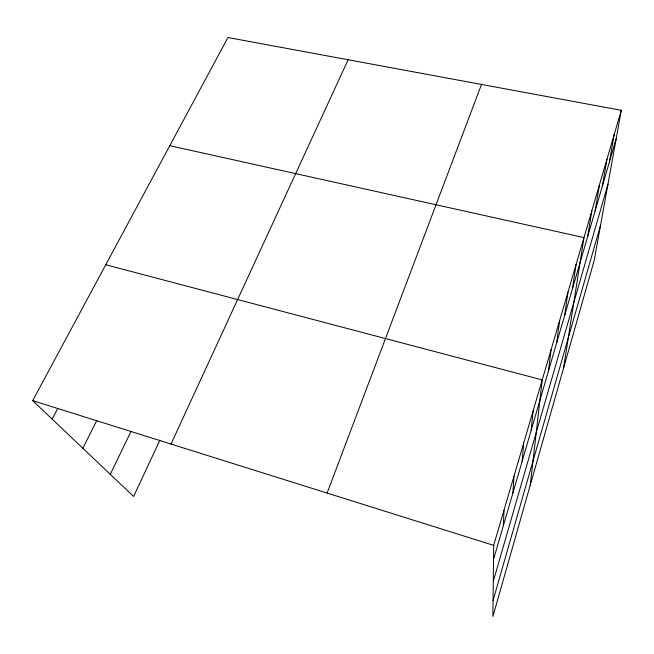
<?xml version="1.0" encoding="UTF-8"?>
<svg xmlns="http://www.w3.org/2000/svg" width="654" height="654" viewBox="0 0 654 654"><rect width="100%" height="100%" fill="white"/><g stroke="black" fill="none" stroke-linecap="round" stroke-linejoin="round"><path stroke-width="0.98" d="M621.3 110.313L493.688 545.371L492.887 616.493L594.233 260.292L621.3 110.313L227.944 37.507L32.7 400.632L133.604 496.476L159.911 440.134M503.367 525.702L504.013 510.169M512.908 492.977L514.011 476.071M522.162 461.217L523.707 443.036M531.154 430.389L533.1 410.998M530.247 485.178L542.215 379.925L105.76 264.756M548.371 371.333L551.06 349.776M556.619 343.039L559.644 320.501M564.639 315.522L567.983 292.068M572.446 288.749L576.092 264.437M563.535 368.186L583.965 237.582L169.778 145.695M587.652 236.576L591.862 210.686M595.066 211.152L599.53 184.542M602.285 186.398L606.986 159.118M609.307 162.298L614.237 134.381M493.067 600.462L600.568 225.172M493.288 581.292L607.967 184.199M493.533 559.432L616.158 138.812M327.106 493.067L481.499 84.44M171.029 444.058L348.132 59.751M110.289 474.33L130.874 431.689M82.854 448.268L96.898 420.269M52.148 419.1L57.765 408.366M32.7 400.632L493.688 545.371"/></g></svg>
